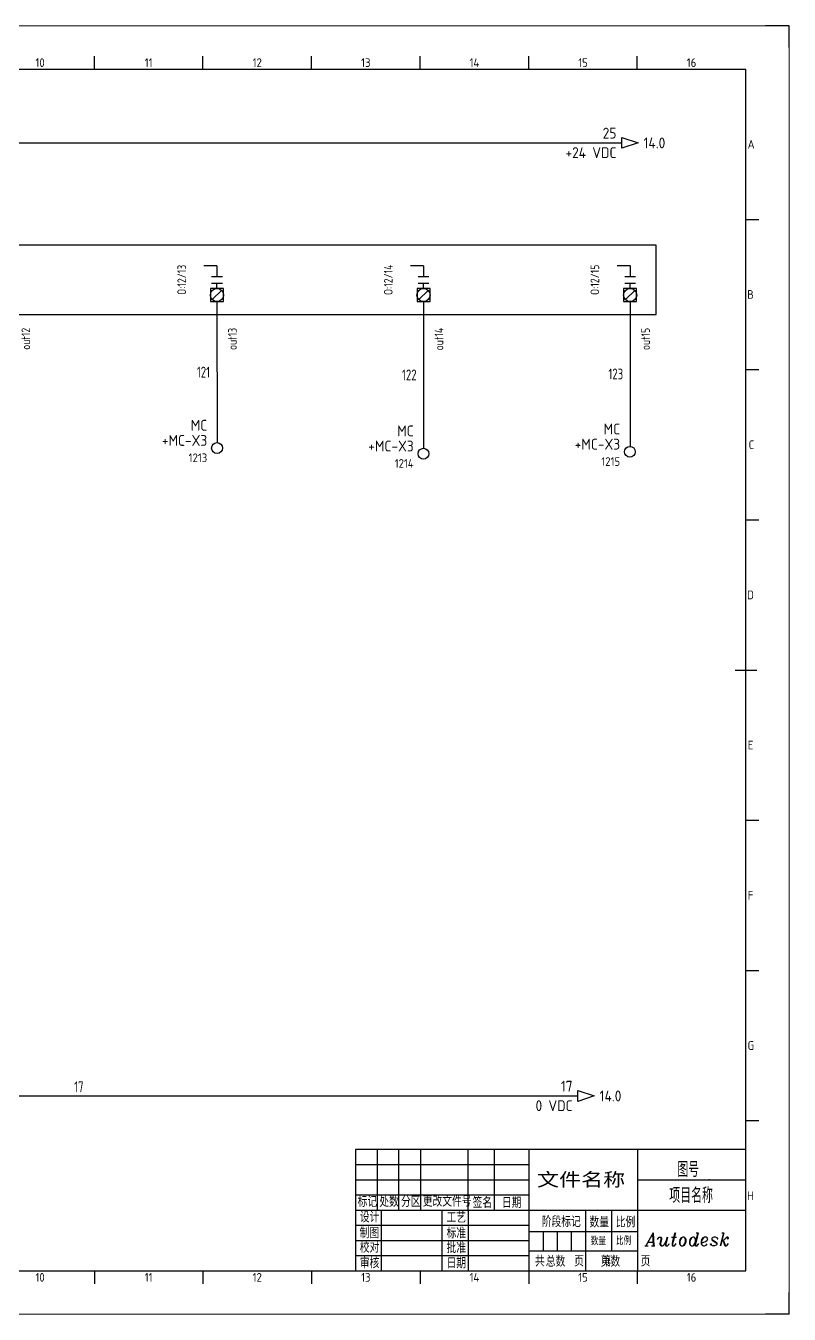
# Model space of a CAD drawing. Header units: millimetres. Extents: x 0 to 841, y 0 to 594.
# Drawn here: x 489 to 841, y 0 to 594 of the extents above; entities that cross this region are included whole.
import ezdxf
from ezdxf.enums import TextEntityAlignment as Align

# ---------------------------------------------------------------- set-up
doc = ezdxf.new("R2010")
doc.units = ezdxf.units.MM
doc.header["$LTSCALE"] = 12
for name, color, linetype in [('AE_BOR', 1, 'Continuous'), ('BLU_1.0mm^2', 5, 'Continuous'), ('DESC', 150, 'Continuous'), ('GRN_2.5mm^2', 3, 'Continuous'), ('GRY_0.5mm^2', 9, 'Continuous'), ('LOC', 8, 'Continuous'), ('SYMS', 7, 'Continuous'), ('TAGS', 150, 'Continuous'), ('TERMS', 123, 'Continuous'), ('WIRENO', 72, 'Continuous'), ('WIREREF', 52, 'Continuous'), ('XREF', 7, 'Continuous'), ('图框_外框线', 7, 'Continuous'), ('图框_标题栏属性', 1, 'Continuous'), ('图框_标题栏文字', 6, 'Continuous')]:
    doc.layers.add(name, color=color, linetype=linetype)
doc.styles.get("Standard").update_dxf_attribs({"font": 'txt.shx', "bigfont": 'gbcbig.shx'})
doc.styles.add('WD', font='romans.shx', dxfattribs={"bigfont": 'gbcbig.shx'})
doc.styles.add('WD_IEC', font='isocp2.shx', dxfattribs={"width": 0.9, "height": 4, "bigfont": 'gbcbig.shx'})
doc.styles.add('工程字', font='gbenor.shx', dxfattribs={"bigfont": 'gbcbig.shx'})

# ---------------------------------------------------------------- blocks, each defined once
blk = doc.blocks.new('gb_a1')
for p, q in [((20, 574), (821, 574)), ((821, 20), (821, 574)), ((20, 20), (821, 20))]:
    blk.add_line(p, q)
at = {"layer": 'AE_BOR', "color": 1, "lineweight": 15}
for p, q in [((0, 594), (841, 594)), ((841, 594), (841, 0)), ((841, 0), (0, 0))]:
    blk.add_line(p, q, dxfattribs=at)
at = {"layer": 'AE_BOR', "lineweight": 30}
for p, q in [((841, 594), (830, 594)), ((841, 584), (841, 594)), ((841, 0), (841, 10)), ((841, 0), (830, 0))]:
    blk.add_line(p, q, dxfattribs=at)
at = {"layer": 'AE_BOR'}
for p, q in [((520.625, 574), (520.625, 580)), ((570.6875, 574), (570.6875, 580)), ((620.75, 574), (620.75, 580)), ((670.8125, 574), (670.8125, 580)), ((720.875, 574), (720.875, 580)), ((770.9375, 574), (770.9375, 580)), ((821, 504.75), (827, 504.75)), ((821, 435.5), (827, 435.5)), ((821, 366.25), (827, 366.25)), ((821, 227.75), (827, 227.75)), ((821, 158.5), (827, 158.5)), ((821, 89.25), (827, 89.25)), ((520.625, 20), (520.625, 14)), ((570.6875, 20), (570.6875, 14)), ((620.75, 20), (620.75, 14)), ((670.8125, 20), (670.8125, 14)), ((720.875, 20), (720.875, 14)), ((770.9375, 20), (770.9375, 14))]:
    blk.add_line(p, q, dxfattribs=at)
at = {"layer": 'AE_BOR', "color": 2, "lineweight": 30}
blk.add_line((816, 297), (826, 297), dxfattribs=at)
at = {"layer": 'AE_BOR', "style": 'WD_IEC'}
for s, p in [('10', (495.59375, 575)), ('11', (545.65625, 575)), ('12', (595.71875, 575)), ('13', (645.78125, 575)), ('14', (695.84375, 575)), ('15', (745.90625, 575)), ('16', (795.96875, 575)), ('10', (495.59375, 15)), ('11', (545.65625, 15)), ('12', (595.71875, 15)), ('13', (645.78125, 15)), ('14', (695.84375, 15)), ('15', (745.90625, 15)), ('16', (795.96875, 15))]:
    blk.add_text(s, height=4, dxfattribs=at).set_placement(p, align=Align.CENTER)
for s, p in [('A', (825.04762, 539.375)), ('B', (824.66667, 470.125)), ('C', (824.85714, 400.875)), ('D', (824.66667, 331.625)), ('E', (824.47619, 262.375)), ('F', (824.47619, 193.125)), ('G', (824.85714, 123.875)), ('H', (824.66667, 54.625))]:
    blk.add_text(s, height=4, dxfattribs=at).set_placement(p, align=Align.MIDDLE_RIGHT)
blk = doc.blocks.new('PLCIO_25A5')
at = {"layer": 'SYMS'}
for p, q in [((-16, 16), (-16, 3.2)), ((678.75, 16), (-16, 16)), ((678.75, -16), (678.75, 16)), ((-3, 10), (-3, 4)), ((3, 10), (-3, 10)), ((-2.15, 4.85), (2.15, 9.15)), ((3, 4), (3, 10)), ((95.25, 6.5), (89.25, 6.5)), ((95.25, 6.5), (95.25, 1.5)), ((190.5, 6.5), (184.5, 6.5)), ((190.5, 6.5), (190.5, 1.5)), ((285.75, 6.5), (279.75, 6.5)), ((285.75, 6.5), (285.75, 1.5)), ((381, 6.5), (375, 6.5)), ((381, 6.5), (381, 1.5)), ((476.25, 6.5), (470.25, 6.5)), ((476.25, 6.5), (476.25, 1.5)), ((571.5, 6.5), (565.5, 6.5)), ((571.5, 6.5), (571.5, 1.5)), ((666.75, 6.5), (660.75, 6.5)), ((666.75, 6.5), (666.75, 1.5)), ((-16, 3.2), (-17.7, 1.5)), ((-17.7, 1.5), (-14.3, -1.89)), ((-3, 4), (3, 4)), ((-2.5, 1.5), (2.5, 1.5)), ((0, 4), (0, 1.5)), ((92.75, 1.5), (97.75, 1.5)), ((188, 1.5), (193, 1.5)), ((283.25, 1.5), (288.25, 1.5)), ((378.5, 1.5), (383.5, 1.5)), ((473.75, 1.5), (478.75, 1.5)), ((569, 1.5), (574, 1.5)), ((664.25, 1.5), (669.25, 1.5)), ((-14.3, -1.89), (-16, -3.59)), ((-16, -3.59), (-16, -16)), ((-3, -4), (-3, -10)), ((3, -4), (-3, -4)), ((-2.5, -1.5), (2.5, -1.5)), ((-2.15, -9.15), (2.15, -4.85)), ((0, -4), (0, -1.5)), ((3, -10), (3, -4)), ((92.25, -4), (92.25, -10)), ((98.25, -4), (92.25, -4)), ((92.75, -1.5), (97.75, -1.5)), ((93.1, -9.15), (97.4, -4.85)), ((95.25, -4), (95.25, -1.5)), ((98.25, -10), (98.25, -4)), ((187.5, -4), (187.5, -10)), ((193.5, -4), (187.5, -4)), ((188, -1.5), (193, -1.5)), ((188.35, -9.15), (192.65, -4.85)), ((190.5, -4), (190.5, -1.5)), ((193.5, -10), (193.5, -4)), ((282.75, -4), (282.75, -10)), ((288.75, -4), (282.75, -4)), ((283.25, -1.5), (288.25, -1.5)), ((283.6, -9.15), (287.9, -4.85)), ((285.75, -4), (285.75, -1.5)), ((288.75, -10), (288.75, -4)), ((378, -4), (378, -10)), ((384, -4), (378, -4)), ((378.5, -1.5), (383.5, -1.5)), ((378.85, -9.15), (383.15, -4.85)), ((381, -4), (381, -1.5)), ((384, -10), (384, -4)), ((473.25, -4), (473.25, -10)), ((479.25, -4), (473.25, -4)), ((473.75, -1.5), (478.75, -1.5)), ((474.1, -9.15), (478.4, -4.85)), ((476.25, -4), (476.25, -1.5)), ((479.25, -10), (479.25, -4)), ((568.5, -4), (568.5, -10)), ((574.5, -4), (568.5, -4)), ((569, -1.5), (574, -1.5)), ((569.35, -9.15), (573.65, -4.85)), ((571.5, -4), (571.5, -1.5)), ((574.5, -10), (574.5, -4)), ((663.75, -4), (663.75, -10)), ((669.75, -4), (663.75, -4)), ((664.25, -1.5), (669.25, -1.5)), ((664.6, -9.15), (668.9, -4.85)), ((666.75, -4), (666.75, -1.5)), ((669.75, -10), (669.75, -4)), ((-3, -10), (3, -10)), ((92.25, -10), (98.25, -10)), ((187.5, -10), (193.5, -10)), ((282.75, -10), (288.75, -10)), ((378, -10), (384, -10)), ((473.25, -10), (479.25, -10)), ((568.5, -10), (574.5, -10)), ((663.75, -10), (669.75, -10)), ((-16, -16), (678.75, -16))]:
    blk.add_line(p, q, dxfattribs=at)
for centre in [(0, 7), (0, -7), (95.25, -7), (190.5, -7), (285.75, -7), (381, -7), (476.25, -7), (571.5, -7), (666.75, -7)]:
    blk.add_circle(centre, 3.04, dxfattribs=at)
at = {"style": 'WD_IEC', "width": 0.8}
for tag, p in [('LOC', (-42, 0)), ('TAG_1', (-10.29, 0))]:
    blk.add_attdef(tag, text='', height=4, rotation=90, dxfattribs=at).set_placement(p, align=Align.CENTER)
at = {"layer": 'SYMS', "style": 'WD_IEC', "width": 0.9}
blk.add_attdef('TERMDESC10R', text='', height=4, rotation=90, dxfattribs=at).set_placement((4.08, 18), align=Align.TOP_LEFT)
for tag, p in [('DESCA10', (-3, 22)), ('DESCB10', (2, 22)), ('DESCC10', (7, 22)), ('DESCD10', (12, 22)), ('DESCE10', (17, 22)), ('DESCA11', (92.25, 22)), ('DESCB11', (97.25, 22)), ('DESCC11', (102.25, 22)), ('DESCD11', (107.25, 22)), ('DESCE11', (112.25, 22)), ('DESCA12', (187.5, 22)), ('DESCB12', (192.5, 22)), ('DESCC12', (197.5, 22)), ('DESCD12', (202.5, 22)), ('DESCE12', (207.5, 22)), ('DESCA13', (282.75, 22)), ('DESCB13', (287.75, 22)), ('DESCC13', (292.75, 22)), ('DESCD13', (297.75, 22)), ('DESCE13', (302.75, 22)), ('DESCA14', (378, 22)), ('DESCB14', (383, 22)), ('DESCC14', (388, 22)), ('DESCD14', (393, 22)), ('DESCE14', (398, 22)), ('DESCA15', (473.25, 22)), ('DESCB15', (478.25, 22)), ('DESCC15', (483.25, 22)), ('DESCD15', (488.25, 22)), ('DESCE15', (493.25, 22)), ('DESCA16', (568.5, 22)), ('DESCB16', (573.5, 22)), ('DESCC16', (578.5, 22)), ('DESCD16', (583.5, 22)), ('DESCE16', (588.5, 22)), ('DESCA17', (663.75, 22)), ('DESCB17', (668.75, 22)), ('DESCC17', (673.75, 22)), ('DESCD17', (678.75, 22)), ('DESCE17', (683.75, 22))]:
    blk.add_attdef(tag, p, '', height=4, rotation=90, dxfattribs=at)
for tag, p in [('TERM10R', (-6, 8.5)), ('TERM10L', (-6, -8.5)), ('TERM11', (89.25, -10)), ('TERM12', (184.5, -10)), ('TERM13', (279.75, -10)), ('TERM14', (375, -10)), ('TERM15', (470.25, -10)), ('TERM16', (565.5, -10)), ('TERM17', (660.75, -10))]:
    blk.add_attdef(tag, text='', height=4, rotation=90, dxfattribs=at).set_placement(p, align=Align.CENTER)
at = {"layer": 'SYMS', "style": 'WD_IEC', "width": 0.9, "flags": 1}
for tag, p in [('X2TERM10R', (0, 10)), ('X8TERM10L', (0, -10)), ('X8TERM11L', (95.25, -10)), ('X8TERM12L', (190.5, -10)), ('X8TERM13L', (285.75, -10)), ('X8TERM14L', (381, -10)), ('X8TERM15L', (476.25, -10)), ('X8TERM16L', (571.5, -10)), ('X8TERM17L', (666.75, -10))]:
    blk.add_attdef(tag, text='', height=0.64, rotation=90, dxfattribs=at).set_placement(p, align=Align.RIGHT)
at = {"layer": 'SYMS', "style": 'WD_IEC', "width": 0.8}
blk.add_attdef('TAGA10', text='', height=4, rotation=90, dxfattribs=at).set_placement((5, 0), align=Align.TOP_CENTER)
for tag, p in [('TAGA11', (90.25, 0)), ('TAGA12', (185.5, 0)), ('TAGA13', (280.75, 0)), ('TAGA14', (376, 0)), ('TAGA15', (471.25, 0)), ('TAGA16', (566.5, 0)), ('TAGA17', (661.75, 0))]:
    blk.add_attdef(tag, text='', height=4, rotation=90, dxfattribs=at).set_placement(p, align=Align.MIDDLE_CENTER)
at = {"layer": 'SYMS', "style": 'WD_IEC', "width": 0.9}
for tag, p in [('TERMDESC12', (192.5, -11.5)), ('TERMDESC13', (287.75, -11.5)), ('TERMDESC14', (383, -11.5)), ('TERMDESC15', (478.25, -11.5)), ('TERMDESC16', (573.5, -11.5)), ('TERMDESC17', (668.75, -11.5)), ('TERMDESC11', (97.25, -11.5)), ('TERMDESC10L', (2, -18))]:
    blk.add_attdef(tag, text='', height=4, rotation=90, dxfattribs=at).set_placement(p, align=Align.TOP_RIGHT)
blk = doc.blocks.new('HA1S1')
blk.add_lwpolyline([(0, 1.25), (3.75, 0), (0, -1.25)], close=True)
at = {"style": 'WD_IEC'}
for tag, height, flags, p in [('WIRENO', 2.5, 8, (-1.25, 1)), ('SIGCODE', 1, 1, (5, 1.8))]:
    blk.add_attdef(tag, text='', height=height, dxfattribs=dict(at, flags=flags)).set_placement(p, align=Align.RIGHT)
at = {"style": 'WD_IEC', "flags": 1}
blk.add_attdef('X4TERM01', (0, 0), '', height=0.32, dxfattribs=at)
at = {"style": 'WD_IEC'}
blk.add_attdef('XREF', text='', height=2.5, dxfattribs=at).set_placement((5, 0), align=Align.MIDDLE_LEFT)
blk.add_attdef('DESC1', text='', height=2.5, dxfattribs=at).set_placement((-1.25, -1), align=Align.TOP_RIGHT)
blk = doc.blocks.new('WD_WNH')
at = {"linetype": 'Continuous', "style": 'WD_IEC', "width": 0.8}
blk.add_attdef('WIRENO', text='', height=2.5, dxfattribs=at).set_placement((0, 0.75), align=Align.CENTER)
at = {"style": 'WD_IEC', "flags": 1}
for tag, p in [('W08USER', (0, 0.375)), ('W04USER', (0, 0.875)), ('W05USER', (0, 0.75)), ('W09USER', (0, 0.25)), ('W03USER', (0, 1)), ('W06USER', (0, 0.625)), ('W07USER', (0, 0.5)), ('W02USER', (0, 1.125)), ('W01USER', (0, 1.25)), ('W10USER', (0, 0.125))]:
    blk.add_attdef(tag, text='', height=0.08, dxfattribs=at).set_placement(p, align=Align.CENTER)
blk = doc.blocks.new('WD_WNV')
at = {"linetype": 'Continuous', "style": 'WD_IEC', "width": 0.8}
blk.add_attdef('WIRENO', text='', height=2.5, dxfattribs=at).set_placement((-1.6, 0), align=Align.MIDDLE_RIGHT)
at = {"style": 'WD_IEC', "flags": 1}
for tag, p in [('W08USER', (-1, 0.375)), ('W04USER', (-1, 0.875)), ('W05USER', (-1, 0.75)), ('W09USER', (-1, 0.25)), ('W03USER', (-1, 1)), ('W06USER', (-1, 0.625)), ('W07USER', (-1, 0.5)), ('W02USER', (-1, 1.125)), ('W01USER', (-1, 1.25)), ('W10USER', (-1, 0.125))]:
    blk.add_attdef(tag, text='', height=0.08, dxfattribs=at).set_placement(p, align=Align.CENTER)
blk = doc.blocks.new('CorpLogoBlock')
at = {"insert": (-46.09, 17.54), "char_height": 6, "width": 37.2055, "attachment_point": 1, "style": '工程字'}
blk.add_mtext('{\\Fitalic|c0;Autodesk}', dxfattribs=at)
blk = doc.blocks.new('GB_TitleBlock')
at = {"lineweight": -3}
for p, q in [((-50, 42), (0, 42)), ((-50, 28), (0, 28))]:
    blk.add_line(p, q, dxfattribs=at)
blk.add_point((-16.99, 42), dxfattribs=at)
at = {"layer": '图框_外框线'}
for p, q in [((-170, 56), (-170, 28)), ((-160, 28), (-160, 56)), ((-150, 56), (-150, 28)), ((-128, 28), (-128, 56)), ((-116, 56), (-116, 28)), ((-100, 56), (-100, 0)), ((-50, 56), (-50, 0)), ((-180, 49), (-100, 49)), ((-180, 42), (-100, 42)), ((-180, 35), (-100, 35)), ((-180, 28), (-50, 28)), ((-168, 0), (-168, 28)), ((-140, 0), (-140, 28)), ((-128, 28), (-128, 0)), ((-74, 28), (-74, 0)), ((-62, 28), (-62, 9)), ((-180, 21), (-100, 21)), ((-50, 18), (-100, 18)), ((-93.5, 18), (-93.5, 9)), ((-87, 18), (-87, 9)), ((-80.5, 18), (-80.5, 9)), ((-180, 14), (-100, 14)), ((-180, 7), (-100, 7)), ((-50, 9), (-100, 9))]:
    blk.add_line(p, q, dxfattribs=at)
blk.add_lwpolyline([(0, 56), (-180, 56), (-180, 0), (0, 0), (0, 56)], dxfattribs=at)
at = {"style": 'WD', "flags": 1}
blk.add_attdef('WD_TB', (-168.38, 50.46), '', height=2, dxfattribs=at)
at = {"layer": '图框_标题栏属性', "style": '工程字'}
for tag, p in [('REV3', (-179.58, 50.91)), ('REV2', (-179.43, 43.49)), ('REV1', (-179.43, 36.77))]:
    blk.add_attdef(tag, p, '', height=3, dxfattribs=at)
for tag, height, width, p, p2 in [('REV3DET', 3, 13.288798, (-148.76, 50.77), (-130.49, 50.77)), ('BY3', 3, 6.930672, (-126.95, 50.77), (-117.42, 50.77)), ('RD3', 3, 9.096075, (-114.66, 50.77), (-102.16, 50.77)), ('REV2DET', 3, 1.39216, (-148.76, 43.77), (-130.49, 43.77)), ('BY2', 3, 6.930672, (-126.95, 43.77), (-117.42, 43.77)), ('RD2', 3, 9.096075, (-114.66, 43.77), (-102.16, 43.77)), ('文件名称', 7, 2.04191, (-96.3, 38.33), (-55.63, 38.33)), ('REV1DET', 3, 13.288798, (-148.76, 36.77), (-130.49, 36.77)), ('BY1', 3, 6.930672, (-126.95, 36.77), (-117.42, 36.77)), ('RD1', 3, 9.096075, (-114.66, 36.77), (-102.16, 36.77))]:
    blk.add_attdef(tag, text='', height=height, dxfattribs=dict(at, width=width)).set_placement(p, p2, align=Align.FIT)
for tag, p in [('图号', (-26.57, 46.93)), ('项目名称', (-25.25, 35.16))]:
    blk.add_attdef(tag, text='', height=7, dxfattribs=at).set_placement(p, align=Align.MIDDLE)
at = {"layer": '图框_标题栏属性', "lineweight": -3}
for tag, p in [('设计', (-163.59, 22.3)), ('工艺', (-123.59, 22.3)), ('制图', (-163.59, 15.3)), ('标准', (-123.59, 15.3)), ('校对', (-163.59, 8.3)), ('批准', (-123.59, 8.3)), ('审核', (-163.59, 1.3)), ('日期', (-123.59, 1.3))]:
    blk.add_attdef(tag, p, '', height=5, dxfattribs=at)
at = {"layer": '图框_标题栏属性', "style": '工程字'}
for tag, height, p in [('数量', 3.5, (-68.02, 13.58)), ('比例', 3.5, (-56.4, 13.74)), ('总数', 5, (-87.74, 4.36)), ('页数', 5, (-62.45, 4.36))]:
    blk.add_attdef(tag, text='', height=height, dxfattribs=at).set_placement(p, align=Align.MIDDLE_CENTER)
at = {"layer": '图框_标题栏文字', "style": '工程字'}
for s, p in [('标记', (-179, 29.44)), ('处数', (-169, 29.44)), ('分区', (-159, 29.44)), ('更改文件号', (-149, 29.59)), ('签名', (-126, 29)), ('日期', (-112.47, 28.98)), ('设计', (-177.99, 22.35)), ('工艺', (-138.02, 22.15)), ('阶段标记', (-94.11, 20.2)), ('数量', (-72.11, 20)), ('比例', (-60, 20)), ('制图', (-178.04, 15.02)), ('标准', (-137.99, 14.92)), ('校对', (-177.99, 8.33)), ('批准', (-138.02, 8.15)), ('审核', (-177.99, 1.15)), ('日期', (-138.02, 1.15)), ('共     页   第     页', (-97.24, 2))]:
    blk.add_text(s, height=5, dxfattribs=at).set_placement(p)
blk = doc.blocks.new('VT0002')
blk.add_circle((0, 0), 1.25)
at = {"style": 'WD_IEC'}
for tag, p in [('INST', (-2.25, 7.5)), ('LOC', (-2.25, 4))]:
    blk.add_attdef(tag, text='', height=2.5, dxfattribs=at).set_placement(p, align=Align.RIGHT)
at = {"style": 'WD_IEC', "flags": 1}
for tag, p, height in [('ASSYCODE', (2.75, 10.75), 1), ('CATDESC', (2.75, 9.25), 1), ('MFG', (2.75, 7.25), 1.5), ('CAT', (2.75, 4.75), 1.5), ('X4TERM01', (-1.25, 0), 0.32), ('X4PIN01', (-1.25, 1), 0.4), ('X4TERMDESC01', (-1.25, 0.5), 0.4), ('X2TERM01', (0, 1.25), 0.32), ('X2PIN01', (0, 2.25), 0.4), ('X2TERMDESC01', (0, 1.75), 0.4), ('X8PIN01', (0, -0.25), 0.4), ('X1TERM01', (1.25, 0), 0.32), ('X1PIN01', (1.25, 1), 0.4), ('X1TERMDESC01', (1.25, 0.5), 0.4), ('X8TERM01', (0, -1.25), 0.32), ('X8TERMDESC01', (0, -0.75), 0.4), ('STRIPSEQ', (0, -3), 0.4), ('LINKTERM', (0, -2), 0.4)]:
    blk.add_attdef(tag, p, '', height=height, dxfattribs=at)
at = {"style": 'WD_IEC', "flags": 8}
for tag, height, p in [('TAGSTRIP', 2.5, (-2.25, 0.5)), ('TERM01', 2, (-2.25, -3.25))]:
    blk.add_attdef(tag, text='', height=height, dxfattribs=at).set_placement(p, align=Align.RIGHT)

msp = doc.modelspace()

# ---------------------------------------------------------------- linework, layer by layer
at = {"layer": 'BLU_1.0mm^2'}
msp.add_line((74.4, 540), (763.83, 540), dxfattribs=at)
at = {"layer": 'GRN_2.5mm^2'}
msp.add_line((75.62, 100.62), (743.6, 100.62), dxfattribs=at)
at = {"layer": 'GRY_0.5mm^2'}
for p, q in [((577.12, 466.83), (577.16, 401.83)), ((672.38, 466.83), (672.38, 399.23)), ((767.62, 466.83), (767.62, 400.1))]:
    msp.add_line(p, q, dxfattribs=at)

# ---------------------------------------------------------------- block references
for name, p in [('gb_a1', (0, 0)), ('CorpLogoBlock', (821, 20))]:
    msp.add_blockref(name, p)
ref = msp.add_blockref('GB_TitleBlock', (821, 20))
ref.add_attrib('页数', '页数', dxfattribs={"layer": '图框_标题栏属性', "height": 5, "style": '工程字'}).set_placement((758.55, 24.36), align=Align.MIDDLE_CENTER)
ref.add_attrib('总数', '总数', dxfattribs={"layer": '图框_标题栏属性', "height": 5, "style": '工程字'}).set_placement((733.26, 24.36), align=Align.MIDDLE_CENTER)
ref.add_attrib('比例', '比例', dxfattribs={"layer": '图框_标题栏属性', "height": 3.5, "style": '工程字'}).set_placement((764.6, 33.74), align=Align.MIDDLE_CENTER)
ref.add_attrib('数量', '数量', dxfattribs={"layer": '图框_标题栏属性', "height": 3.5, "style": '工程字'}).set_placement((752.98, 33.58), align=Align.MIDDLE_CENTER)
ref.add_attrib('项目名称', '项目名称', dxfattribs={"layer": '图框_标题栏属性', "height": 7, "style": '工程字'}).set_placement((795.75, 55.16), align=Align.MIDDLE)
ref.add_attrib('图号', '图号', dxfattribs={"layer": '图框_标题栏属性', "height": 7, "style": '工程字'}).set_placement((794.43, 66.93), align=Align.MIDDLE)
ref.add_attrib('文件名称', '文件名称', dxfattribs={"layer": '图框_标题栏属性', "height": 7, "style": '工程字', "width": 2.04191}).set_placement((724.7, 58.33), (765.37, 58.33), align=Align.FIT)
at = {"layer": 'SYMS'}
ref = msp.add_blockref('HA1S1', (763.83, 540), dxfattribs=dict(at, xscale=2, yscale=2, zscale=2))
ref.add_attrib('WIRENO', '25', dxfattribs={"layer": 'WIREREF', "height": 5, "style": 'WD_IEC', "flags": 8}).set_placement((761.33, 542), align=Align.RIGHT)
ref.add_attrib('DESC1', '+24 VDC', dxfattribs={"layer": 'DESC', "height": 5, "style": 'WD_IEC'}).set_placement((761.33, 538), align=Align.TOP_RIGHT)
ref.add_attrib('XREF', '14.0', dxfattribs={"layer": 'XREF', "height": 5, "style": 'WD_IEC'}).set_placement((773.83, 540), align=Align.MIDDLE_LEFT)
ref = msp.add_blockref('PLCIO_25A5', (100.88, 476.88), dxfattribs=at)
ref.add_attrib('TAGA10', 'O:12/08', dxfattribs={"layer": 'TAGS', "height": 4, "rotation": 90, "style": 'WD_IEC', "width": 0.9}).set_placement((105.88, 476.88), align=Align.TOP_CENTER)
ref.add_attrib('TERMDESC10L', '+V2', dxfattribs={"layer": 'TERMS', "height": 4, "rotation": 90, "style": 'WD_IEC', "width": 0.9}).set_placement((102.88, 507.12), align=Align.TOP_RIGHT)
ref.add_attrib('TERMDESC10R', 'out8', dxfattribs={"layer": 'TERMS', "height": 4, "rotation": 90, "style": 'WD_IEC', "width": 0.9}).set_placement((102.46, 443.75), align=Align.TOP_LEFT)
ref.add_attrib('TAGA11', 'O:12/09', dxfattribs={"layer": 'TAGS', "height": 4, "rotation": 90, "style": 'WD_IEC', "width": 0.9}).set_placement((179.88, 476.88), align=Align.MIDDLE_CENTER)
ref.add_attrib('TERMDESC11', 'out9', dxfattribs={"layer": 'TERMS', "height": 4, "rotation": 90, "style": 'WD_IEC', "width": 0.9}).set_placement((201.25, 454.75), align=Align.TOP_RIGHT)
ref.add_attrib('TAGA12', 'O:12/10', dxfattribs={"layer": 'TAGS', "height": 4, "rotation": 90, "style": 'WD_IEC', "width": 0.9}).set_placement((275.12, 476.88), align=Align.MIDDLE_CENTER)
ref.add_attrib('TERMDESC12', 'out10', dxfattribs={"layer": 'TERMS', "height": 4, "rotation": 90, "style": 'WD_IEC', "width": 0.9}).set_placement((296.5, 454.75), align=Align.TOP_RIGHT)
ref.add_attrib('TAGA13', 'O:12/11', dxfattribs={"layer": 'TAGS', "height": 4, "rotation": 90, "style": 'WD_IEC', "width": 0.9}).set_placement((370.38, 476.88), align=Align.MIDDLE_CENTER)
ref.add_attrib('TERMDESC13', 'out11', dxfattribs={"layer": 'TERMS', "height": 4, "rotation": 90, "style": 'WD_IEC', "width": 0.9}).set_placement((393, 454.75), align=Align.TOP_RIGHT)
ref.add_attrib('TAGA14', 'O:12/12', dxfattribs={"layer": 'TAGS', "height": 4, "rotation": 90, "style": 'WD_IEC', "width": 0.9}).set_placement((465.62, 476.88), align=Align.MIDDLE_CENTER)
ref.add_attrib('TERMDESC14', 'out12', dxfattribs={"layer": 'TERMS', "height": 4, "rotation": 90, "style": 'WD_IEC', "width": 0.9}).set_placement((487, 454.75), align=Align.TOP_RIGHT)
ref.add_attrib('TAGA15', 'O:12/13', dxfattribs={"layer": 'TAGS', "height": 4, "rotation": 90, "style": 'WD_IEC', "width": 0.9}).set_placement((560.88, 476.88), align=Align.MIDDLE_CENTER)
ref.add_attrib('TERMDESC15', 'out13', dxfattribs={"layer": 'TERMS', "height": 4, "rotation": 90, "style": 'WD_IEC', "width": 0.9}).set_placement((582.25, 454.75), align=Align.TOP_RIGHT)
ref.add_attrib('TAGA16', 'O:12/14', dxfattribs={"layer": 'TAGS', "height": 4, "rotation": 90, "style": 'WD_IEC', "width": 0.9}).set_placement((656.12, 476.88), align=Align.MIDDLE_CENTER)
ref.add_attrib('TERMDESC16', 'out14', dxfattribs={"layer": 'TERMS', "height": 4, "rotation": 90, "style": 'WD_IEC', "width": 0.9}).set_placement((677.5, 454.75), align=Align.TOP_RIGHT)
ref.add_attrib('TAGA17', 'O:12/15', dxfattribs={"layer": 'TAGS', "height": 4, "rotation": 90, "style": 'WD_IEC', "width": 0.9}).set_placement((751.38, 476.88), align=Align.MIDDLE_CENTER)
ref.add_attrib('TERMDESC17', 'out15', dxfattribs={"layer": 'TERMS', "height": 4, "rotation": 90, "style": 'WD_IEC', "width": 0.9}).set_placement((772.75, 454.75), align=Align.TOP_RIGHT)
ref.add_attrib('LOC', 'MC', dxfattribs={"layer": 'LOC', "height": 4, "rotation": 90, "style": 'WD_IEC', "width": 0.9}).set_placement((77.89, 476.14), align=Align.CENTER)
ref.add_attrib('TAG_1', '-PLC4', dxfattribs={"layer": 'TAGS', "height": 4, "rotation": 90, "style": 'WD_IEC', "width": 0.9}).set_placement((90.59, 476.88), align=Align.CENTER)
ref = msp.add_blockref('VT0002', (577.16, 399.33), dxfattribs=dict(at, xscale=2, yscale=2, zscale=2))
ref.add_attrib('TAGSTRIP', '+MC-X3', dxfattribs={"layer": 'TAGS', "height": 5, "style": 'WD_IEC', "flags": 8}).set_placement((572.66, 400.33), align=Align.RIGHT)
ref.add_attrib('LOC', 'MC', dxfattribs={"layer": 'LOC', "height": 5, "style": 'WD_IEC'}).set_placement((572.66, 407.33), align=Align.RIGHT)
ref.add_attrib('TERM01', '1213', dxfattribs={"layer": 'TERMS', "height": 4, "style": 'WD_IEC', "flags": 8}).set_placement((572.66, 392.83), align=Align.RIGHT)
ref = msp.add_blockref('VT0002', (767.53, 397.6), dxfattribs=dict(at, xscale=2, yscale=2, zscale=2))
ref.add_attrib('TAGSTRIP', '+MC-X3', dxfattribs={"layer": 'TAGS', "height": 5, "style": 'WD_IEC', "flags": 8}).set_placement((763.03, 398.6), align=Align.RIGHT)
ref.add_attrib('LOC', 'MC', dxfattribs={"layer": 'LOC', "height": 5, "style": 'WD_IEC'}).set_placement((763.03, 405.6), align=Align.RIGHT)
ref.add_attrib('TERM01', '1215', dxfattribs={"layer": 'TERMS', "height": 4, "style": 'WD_IEC', "flags": 8}).set_placement((763.03, 391.1), align=Align.RIGHT)
ref = msp.add_blockref('VT0002', (672.35, 396.73), dxfattribs=dict(at, xscale=2, yscale=2, zscale=2))
ref.add_attrib('TAGSTRIP', '+MC-X3', dxfattribs={"layer": 'TAGS', "height": 5, "style": 'WD_IEC', "flags": 8}).set_placement((667.85, 397.73), align=Align.RIGHT)
ref.add_attrib('LOC', 'MC', dxfattribs={"layer": 'LOC', "height": 5, "style": 'WD_IEC'}).set_placement((667.85, 404.73), align=Align.RIGHT)
ref.add_attrib('TERM01', '1214', dxfattribs={"layer": 'TERMS', "height": 4, "style": 'WD_IEC', "flags": 8}).set_placement((667.85, 390.23), align=Align.RIGHT)
ref = msp.add_blockref('HA1S1', (743.6, 100.62), dxfattribs=dict(at, xscale=2, yscale=2, zscale=2))
ref.add_attrib('WIRENO', '17', dxfattribs={"layer": 'WIREREF', "height": 5, "style": 'WD_IEC', "flags": 8}).set_placement((741.1, 102.62), align=Align.RIGHT)
ref.add_attrib('DESC1', '0 VDC', dxfattribs={"layer": 'DESC', "height": 5, "style": 'WD_IEC'}).set_placement((741.1, 98.62), align=Align.TOP_RIGHT)
ref.add_attrib('XREF', '14.0', dxfattribs={"layer": 'XREF', "height": 5, "style": 'WD_IEC'}).set_placement((753.6, 100.62), align=Align.MIDDLE_LEFT)
at = {"layer": 'WIRENO'}
ref = msp.add_blockref('WD_WNV', (577.14, 434.33), dxfattribs=dict(at, xscale=2, yscale=2, zscale=2))
ref.add_attrib('WIRENO', '121', dxfattribs={"linetype": 'Continuous', "height": 5, "style": 'WD_IEC', "width": 0.8}).set_placement((573.94, 434.33), align=Align.MIDDLE_RIGHT)
ref = msp.add_blockref('WD_WNV', (672.38, 433.03), dxfattribs=dict(at, xscale=2, yscale=2, zscale=2))
ref.add_attrib('WIRENO', '122', dxfattribs={"linetype": 'Continuous', "height": 5, "style": 'WD_IEC', "width": 0.8}).set_placement((669.17, 433.03), align=Align.MIDDLE_RIGHT)
ref = msp.add_blockref('WD_WNV', (767.62, 433.47), dxfattribs=dict(at, xscale=2, yscale=2, zscale=2))
ref.add_attrib('WIRENO', '123', dxfattribs={"linetype": 'Continuous', "height": 5, "style": 'WD_IEC', "width": 0.8}).set_placement((764.42, 433.47), align=Align.MIDDLE_RIGHT)
ref = msp.add_blockref('WD_WNH', (513.58, 100.62), dxfattribs=dict(at, xscale=-2, yscale=2, zscale=2, rotation=180))
ref.add_attrib('WIRENO', '17', dxfattribs={"linetype": 'Continuous', "height": 5, "style": 'WD_IEC', "width": 0.8}).set_placement((513.47, 102.33), align=Align.CENTER)

doc.saveas('drawing.dxf')
